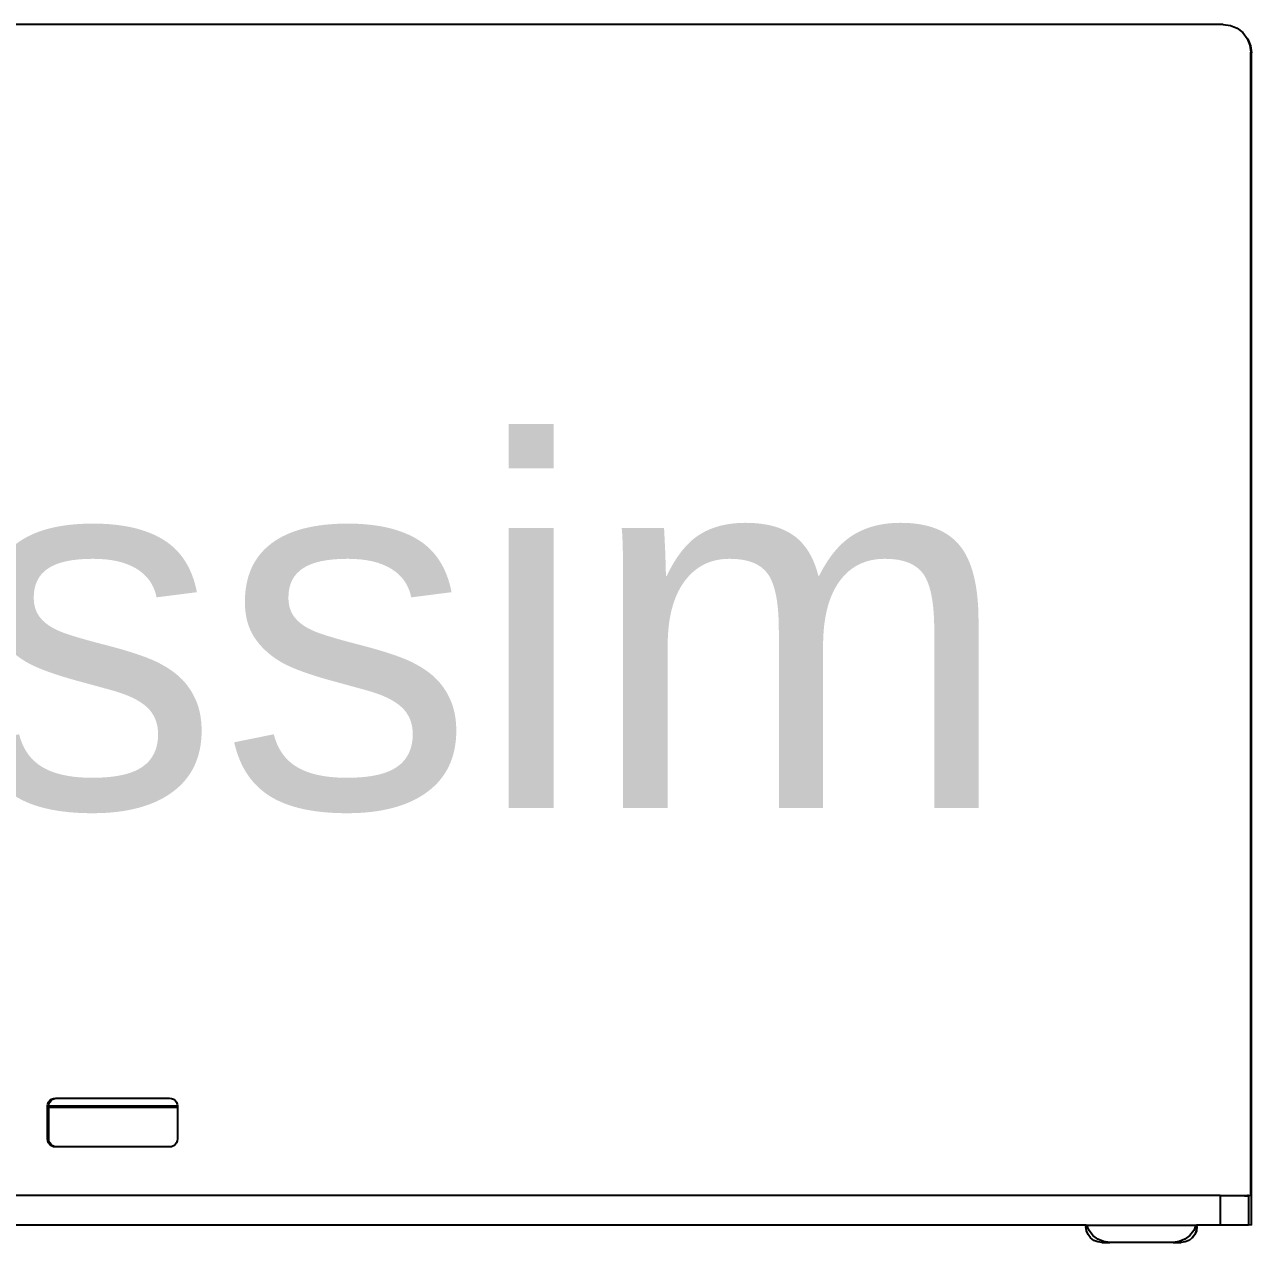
# Model space of a CAD drawing. Header units: metres. Extents: x -4.2 to 4.2, y -5.7 to 5.7.
# Drawn here: x -1.013 to -0.416, y -0.003 to 0.59 of the extents above; entities that cross this region are included whole.
import ezdxf

# ---------------------------------------------------------------- set-up
doc = ezdxf.new("R2010")
doc.units = ezdxf.units.M

msp = doc.modelspace()

# ---------------------------------------------------------------- linework, layer by layer
for p, q in [((-0.42925, 0.59005), (-1.37789, 0.59005)), ((-0.42925, 0.59005), (-0.42576, 0.58959)), ((-0.42576, 0.58959), (-0.42252, 0.58825)), ((-0.42252, 0.58825), (-0.41973, 0.58611)), ((-0.41973, 0.58611), (-0.41759, 0.58332)), ((-0.41759, 0.58332), (-0.41624, 0.58007)), ((-0.41759, 0.58332), (-0.41733, 0.58296)), ((-0.41733, 0.58296), (-0.41598, 0.57971)), ((-0.41624, 0.58007), (-0.41578, 0.57659)), ((-0.41598, 0.57971), (-0.41552, 0.57623)), ((-0.41578, 0.02001), (-0.41578, 0.57659)), ((-0.41578, 0.57659), (-0.41552, 0.57623)), ((-0.41552, 0.02), (-0.41552, 0.57623)), ((-1.00113, 0.06553), (-1.0005, 0.06635)), ((-1.0005, 0.06635), (-0.99968, 0.06698)), ((-1.0005, 0.06549), (-0.99987, 0.06631)), ((-0.99987, 0.06631), (-0.99906, 0.06694)), ((-0.99968, 0.06698), (-0.99872, 0.06738)), ((-0.99906, 0.06694), (-0.9981, 0.06734)), ((-0.99872, 0.06738), (-0.9977, 0.06751)), ((-0.9981, 0.06734), (-0.99708, 0.06747)), ((-0.9977, 0.06751), (-0.99708, 0.06747)), ((-0.99708, 0.06747), (-0.94228, 0.06751)), ((-0.94228, 0.06751), (-0.94126, 0.06738)), ((-0.94126, 0.06738), (-0.94031, 0.06698)), ((-0.94031, 0.06698), (-0.93949, 0.06635)), ((-0.93949, 0.06635), (-0.93886, 0.06553)), ((-1.00166, 0.06355), (-1.00164, 0.06371)), ((-1.00166, 0.04772), (-1.00166, 0.06355)), ((-1.00166, 0.06355), (-1.00103, 0.06352)), ((-1.00164, 0.06371), (-1.00152, 0.06458)), ((-1.00164, 0.06371), (-1.00101, 0.06371)), ((-1.00152, 0.06458), (-1.00113, 0.06553)), ((-1.00103, 0.06352), (-1.00101, 0.06371)), ((-1.00103, 0.06297), (-1.00103, 0.06352)), ((-0.93833, 0.06297), (-1.00103, 0.06297)), ((-1.00103, 0.04769), (-1.00103, 0.06297)), ((-1.00101, 0.06371), (-1.0009, 0.06454)), ((-1.00101, 0.06371), (-0.93835, 0.06371)), ((-1.0009, 0.06454), (-1.0005, 0.06549)), ((-0.93886, 0.06553), (-0.93846, 0.06458)), ((-0.93846, 0.06458), (-0.93835, 0.06371)), ((-0.93835, 0.06371), (-0.93833, 0.06356)), ((-0.93833, 0.06356), (-0.93833, 0.06297)), ((-0.93833, 0.06297), (-0.93833, 0.04772)), ((-1.00152, 0.0467), (-1.00166, 0.04772)), ((-1.00166, 0.04772), (-1.00103, 0.04769)), ((-1.00113, 0.04574), (-1.00152, 0.0467)), ((-1.0005, 0.04492), (-1.00113, 0.04574)), ((-1.0009, 0.04667), (-1.00103, 0.04769)), ((-1.0005, 0.04571), (-1.0009, 0.04667)), ((-0.99987, 0.04489), (-1.0005, 0.04571)), ((-0.99968, 0.04429), (-1.0005, 0.04492)), ((-0.99906, 0.04426), (-0.99987, 0.04489)), ((-0.99872, 0.0439), (-0.99968, 0.04429)), ((-0.9981, 0.04387), (-0.99906, 0.04426)), ((-0.9977, 0.04376), (-0.99872, 0.0439)), ((-0.99729, 0.04376), (-0.9981, 0.04387)), ((-0.99729, 0.04376), (-0.9977, 0.04376)), ((-0.94228, 0.04376), (-0.99729, 0.04376)), ((-0.94126, 0.0439), (-0.94228, 0.04376)), ((-0.94031, 0.04429), (-0.94126, 0.0439)), ((-0.93949, 0.04492), (-0.94031, 0.04429)), ((-0.93886, 0.04574), (-0.93949, 0.04492)), ((-0.93846, 0.0467), (-0.93886, 0.04574)), ((-0.93833, 0.04772), (-0.93846, 0.0467)), ((-0.43076, 0.02008), (-1.51609, 0.02008)), ((-0.43076, 0.02008), (-0.43076, 0.00578)), ((-0.43076, 0.02008), (-0.41753, 0.02007)), ((-0.41894, 0.02), (-0.41753, 0.02)), ((-0.41701, 0.02007), (-0.41753, 0.02007)), ((-0.41701, 0.02007), (-0.41701, 0.00578)), ((-0.41578, 0.02001), (-0.41701, 0.02007)), ((-0.41552, 0.02), (-0.41578, 0.02001)), ((-0.41552, 0.00576), (-0.41552, 0.02)), ((-1.38329, 0.00578), (-0.49608, 0.00578)), ((-0.49608, 0.00578), (-0.49608, 0.00499)), ((-0.49608, 0.00578), (-0.49565, 0.00576)), ((-0.49582, 0.00299), (-0.49608, 0.00499)), ((-0.49505, 0.00113), (-0.49582, 0.00299)), ((-0.49565, 0.00576), (-0.49566, 0.00578)), ((-0.49453, 0.00306), (-0.49565, 0.00576)), ((-0.49565, 0.00576), (-0.44254, 0.00576)), ((-0.49382, -0.00046), (-0.49505, 0.00113)), ((-0.4927, 0.00067), (-0.49453, 0.00306)), ((-0.4903, -0.00117), (-0.4927, 0.00067)), ((-0.44549, 0.00067), (-0.44789, -0.00117)), ((-0.44365, 0.00306), (-0.44549, 0.00067)), ((-0.44314, 0.00113), (-0.44436, -0.00046)), ((-0.44308, 0.00113), (-0.4443, -0.00046)), ((-0.44254, 0.00576), (-0.44365, 0.00306)), ((-0.44237, 0.00299), (-0.44314, 0.00113)), ((-0.44231, 0.00299), (-0.44308, 0.00113)), ((-0.44253, 0.00578), (-0.44254, 0.00576)), ((-0.44254, 0.00576), (-0.4421, 0.00578)), ((-0.4421, 0.00499), (-0.44237, 0.00299)), ((-0.44204, 0.00499), (-0.44231, 0.00299)), ((-0.4421, 0.00499), (-0.4421, 0.00578)), ((-0.4421, 0.00578), (-0.44204, 0.00578)), ((-0.4421, 0.00499), (-0.44204, 0.00499)), ((-0.44204, 0.00499), (-0.44204, 0.00578)), ((-0.44204, 0.00578), (-0.43076, 0.00578)), ((-0.43076, 0.00578), (-0.41701, 0.00578)), ((-0.41552, 0.00576), (-0.41701, 0.00578)), ((-0.49223, -0.00169), (-0.49382, -0.00046)), ((-0.49037, -0.00246), (-0.49223, -0.00169)), ((-0.48837, -0.00272), (-0.49037, -0.00246)), ((-0.48751, -0.00233), (-0.4903, -0.00117)), ((-0.48837, -0.00272), (-0.48452, -0.00272)), ((-0.48452, -0.00272), (-0.48751, -0.00233)), ((-0.45367, -0.00272), (-0.48452, -0.00272)), ((-0.45068, -0.00233), (-0.45367, -0.00272)), ((-0.45367, -0.00272), (-0.44981, -0.00272)), ((-0.44789, -0.00117), (-0.45068, -0.00233)), ((-0.44981, -0.00272), (-0.44975, -0.00272)), ((-0.44782, -0.00246), (-0.44975, -0.00272)), ((-0.44776, -0.00246), (-0.44782, -0.00246)), ((-0.44596, -0.00169), (-0.44776, -0.00246)), ((-0.4459, -0.00169), (-0.44596, -0.00169)), ((-0.44436, -0.00046), (-0.4459, -0.00169)), ((-0.4443, -0.00046), (-0.44436, -0.00046))]:
    msp.add_line(p, q)

# ---------------------------------------------------------------- texts
at = {"insert": (-0.97277, 0.2962), "char_height": 0.1775, "width": 0.9994, "attachment_point": 5}
msp.add_mtext('{\\fArial|b0|i0|c0|p34;Wassim}', dxfattribs=at)

doc.saveas('drawing.dxf')
